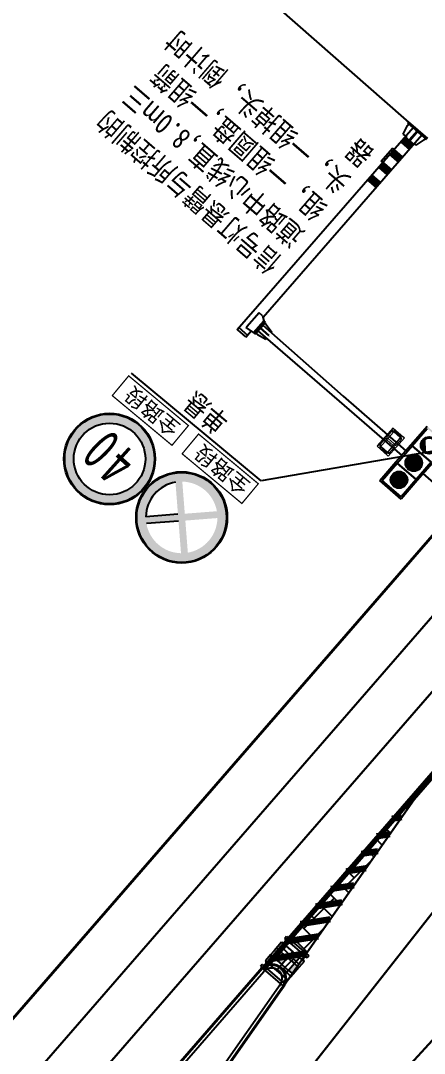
# Model space of a CAD drawing. Extents: x 529560 to 530007, y 3020699 to 3021211.
# Drawn here: x 529674.2 to 529702.9, y 3020847.3 to 3020920.5 of the extents above; entities that cross this region are included whole.
import ezdxf

# ---------------------------------------------------------------- set-up
doc = ezdxf.new("R2010")
doc.units = 0
doc.header["$LTSCALE"] = 0.5
doc.header["$PDMODE"] = 32
doc.linetypes.add('JTSS01', pattern=[6, 2, -4])
doc.layers.get('0').update_dxf_attribs({"linetype": 'CONTINUOUS'})
doc.layers.get('Defpoints').update_dxf_attribs({"linetype": 'CONTINUOUS'})
for name, color, linetype in [('@-交通信号', 7, 'CONTINUOUS'), ('@-交通标志', 7, 'CONTINUOUS'), ('@-监控设备', 7, 'CONTINUOUS'), ('@-设计标注', 7, 'CONTINUOUS'), ('@-道路隔离设施', 3, 'CONTINUOUS'), ('@-隔离栏', 7, 'CONTINUOUS'), ('交通标志', 7, 'CONTINUOUS')]:
    doc.layers.add(name, color=color, linetype=linetype)
doc.layers.add('@-道路标线', color=7, linetype='CONTINUOUS', lineweight=0)
doc.styles.add('--黑体', font='simhei.ttf')
doc.styles.add('ST', font='', dxfattribs={"width": 0.8})
doc.styles.add('标线文字样式', font='simhei.ttf')
doc.styles.add('黑体', font='simhei.ttf')
doc.styles.get('ST').set_extended_font_data('NSimSun')
doc.linetypes.add('FENCELINE1', pattern='A,6.35,-2.54,[133,ltypeshp.shx,S=2.54,R=0,X=-2.54,Y=0],-2.54,25.4', length=36.83)
doc.dimstyles.new('标志标注', dxfattribs={"dimtxt": 1, "dimasz": 0.5, "dimexe": 0, "dimexo": 0, "dimgap": 0.25, "dimtad": 1, "dimzin": 0, "dimdsep": 46, "dimtxsty": '--黑体', "dimblk": 'ARCHTICK', "dimcen": 0.09, "dimadec": 0, "dimazin": 0, "dimtfac": 1, "dimtix": 1, "dimtmove": 2, "dimatfit": 0, "dimfxl": 1, "dimtolj": 1, "dimtzin": 0, "dimarcsym": 0})

# ---------------------------------------------------------------- blocks, each defined once
blk = doc.blocks.new('_ArchTick')
at = {"color": 0, "linetype": 'ByBlock', "const_width": 0.4}
blk.add_lwpolyline([(-0.5, -0.5), (0.5, 0.5)], dxfattribs=at)
blk = doc.blocks.new('*D40')
at = {"layer": '@-设计标注', "color": 0, "linetype": 'Continuous', "lineweight": -2, "transparency": 16777216}
for p, q in [((529712.467, 3020856.311), (529716.469, 3020852.831)), ((529690.225, 3020822.645), (529716.469, 3020852.831)), ((529686.222, 3020826.125), (529690.225, 3020822.645))]:
    blk.add_line(p, q, dxfattribs=at)
at = {"layer": 'Defpoints', "color": 0, "linetype": 'Continuous', "transparency": 16777216}
for p in [(529712.467, 3020856.311), (529716.469, 3020852.831), (529686.222, 3020826.125)]:
    blk.add_point(p, dxfattribs=at)
at = {"layer": '@-设计标注', "color": 0, "linetype": 'Continuous', "lineweight": -2, "transparency": 16777216, "xscale": 0.5, "yscale": 0.5, "zscale": 0.5}
for p, rotation in [((529716.469, 3020852.831), 48.9957534060821), ((529690.225, 3020822.645), 228.9957534060821)]:
    blk.add_blockref('_ArchTick', p, dxfattribs=dict(at, rotation=rotation))
at = {"layer": '@-设计标注', "color": 0, "linetype": 'Continuous', "transparency": 16777216, "insert": (529702.586, 3020838.4), "char_height": 1.5, "attachment_point": 5, "rotation": 48.99575, "style": '--黑体'}
blk.add_mtext('\\A1;40.00', dxfattribs=at)
blk = doc.blocks.new('A$C348E0356')
at = {"layer": '交通标志', "lineweight": 15}
h = blk.add_hatch(color=1, dxfattribs=at)
h.paths.add_polyline_path([(3.003, 1.582), (2.699, 2.053), (2.346, 1.825), (2.65, 1.354)])
h.paths.add_polyline_path([(1.7, 2.828), (2.004, 2.356), (2.357, 2.584), (2.053, 3.056)])
h.paths.add_polyline_path([(2.004, 2.356), (1.473, 2.014), (1.815, 1.484), (2.346, 1.825), (2.213, 2.032)])
h.paths.add_polyline_path([(2.119, 1.012), (1.815, 1.484), (1.285, 1.142), (1.588, 0.67)])
h.paths.add_polyline_path([(1.169, 2.486), (0.639, 2.144), (0.943, 1.672), (1.473, 2.014)])
h.paths.add_polyline_path([(0.943, 1.672), (0.589, 1.444), (0.931, 0.914), (1.285, 1.142), (1.152, 1.348)])
at = {"layer": '交通标志', "lineweight": 25}
for p, q in [((1.769, 3.498), (0, 2.358)), ((1.864, 3.35), (0.095, 2.211)), ((2.053, 3.056), (1.7, 2.828)), ((1.864, 3.35), (1.769, 3.498)), ((2.357, 2.584), (2.053, 3.056)), ((0.095, 2.211), (0, 2.358)), ((1.169, 2.486), (0.639, 2.144)), ((1.7, 2.828), (1.169, 2.486)), ((1.473, 2.014), (1.169, 2.486)), ((2.004, 2.356), (1.473, 2.014)), ((2.004, 2.356), (1.7, 2.828)), ((2.357, 2.584), (2.004, 2.356)), ((2.346, 1.825), (2.004, 2.356)), ((2.699, 2.053), (2.357, 2.584)), ((3.003, 1.582), (2.566, 2.26)), ((0.639, 2.144), (0.285, 1.916)), ((0.589, 1.444), (0.285, 1.916)), ((0.943, 1.672), (0.589, 1.444)), ((0.943, 1.672), (0.639, 2.144)), ((1.473, 2.014), (0.943, 1.672)), ((1.285, 1.142), (0.943, 1.672)), ((1.815, 1.484), (1.285, 1.142)), ((1.815, 1.484), (1.473, 2.014)), ((2.119, 1.012), (1.682, 1.69)), ((2.346, 1.825), (1.815, 1.484)), ((2.65, 1.354), (2.213, 2.032)), ((2.699, 2.053), (2.346, 1.825)), ((3.003, 1.582), (2.65, 1.354)), ((0.931, 0.914), (0.589, 1.444)), ((1.235, 0.442), (0.798, 1.12)), ((1.285, 1.142), (0.931, 0.914)), ((1.588, 0.67), (1.152, 1.348)), ((3.193, 1.287), (1.425, 0.147)), ((3.288, 1.14), (1.52, 0)), ((2.119, 1.012), (1.588, 0.67)), ((2.65, 1.354), (2.119, 1.012)), ((3.288, 1.14), (3.193, 1.287)), ((1.588, 0.67), (1.235, 0.442)), ((1.52, 0), (1.425, 0.147))]:
    blk.add_line(p, q, dxfattribs=at)
for centre, major_axis, start_param, end_param in [((1.959, 3.203), (0.013, 0.175), 0.648166, 3.789759), ((0.19, 2.063), (-0.175, 0.013), 2.218962, 5.360555), ((3.098, 1.434), (-0.175, 0.013), -0.92263, 2.218962), ((1.33, 0.295), (0.013, 0.175), 3.789759, 6.931351)]:
    blk.add_ellipse(centre, major_axis=major_axis, ratio=1, start_param=start_param, end_param=end_param, dxfattribs=at)
blk = doc.blocks.new('A$C440D491C')
at = {"layer": '@-交通标志'}
h = blk.add_hatch(color=1, dxfattribs=at)
h.paths.add_polyline_path([(8.684, 12.046, 1), (10.415, 5.909, 1)])
h.paths.add_polyline_path([(8.86, 11.422, 1), (10.239, 6.532, 1)], flags=16)
h = blk.add_hatch(color=1, dxfattribs=at)
h.paths.add_polyline_path([(6.317, 7.922, 1), (0.163, 6.251, 1)])
h.paths.add_polyline_path([(0.925, 8.133), (2.908, 6.997), (1.772, 5.014, -0.35914)], flags=16)
h.paths.add_polyline_path([(2.194, 4.772), (3.33, 6.755), (5.313, 5.619, -0.35914)], flags=16)
h.paths.add_polyline_path([(1.167, 8.555, -0.35914), (4.286, 9.401), (3.15, 7.418)], flags=16)
h.paths.add_polyline_path([(3.572, 7.177), (4.708, 9.16, -0.35914), (5.555, 6.04)], flags=16)
at = {"layer": '@-交通标志', "color": 1}
for p, q in [((3.15, 7.418, -622.824), (4.286, 9.401, -622.824)), ((3.572, 7.177, -622.824), (4.708, 9.16, -622.824))]:
    blk.add_line(p, q, dxfattribs=at)
at = {"layer": '@-交通标志'}
blk.add_line((2.203, 0.954, -1269.364), (13.691, 4.262, -1269.364), dxfattribs=at)
at = {"layer": '@-交通标志', "const_width": 0.09, "elevation": -622.824}
for points in [[(7.852, 4.77), (13.154, 6.286), (13.655, 4.533), (8.353, 3.018)], [(1.647, 2.998), (6.95, 4.513), (7.451, 2.76), (2.148, 1.245)]]:
    blk.add_lwpolyline(points, close=True, dxfattribs=at)
at = {"layer": '@-交通标志', "color": 1}
for centre, radius in [((9.549, 8.977, -622.824), 3.24), ((9.549, 8.977, -622.824), 3.188), ((9.549, 8.977, -622.824), 2.54), ((3.24, 7.087, -622.824), 3.24), ((3.24, 7.087, -622.824), 3.188)]:
    blk.add_circle(centre, radius, dxfattribs=at)
blk.add_arc((3.24, 7.087, -622.824), 2.54, 335.67659, 54.6976, dxfattribs=at)
at = {"layer": '@-交通标志', "style": '黑体'}
for p in [(8.606, 3.445, -622.824), (2.402, 1.672, -622.824)]:
    blk.add_text('全路段', height=1.1029, rotation=15.94753, dxfattribs=at).set_placement(p)
at = {"layer": '@-交通标志', "style": '黑体', "width": 0.8}
blk.add_text('单悬', height=1.5, rotation=15.71916, dxfattribs=at).set_placement((7.029, 0.322, -1269.364))
at = {"layer": '@-交通标志', "color": 7, "char_height": 3, "attachment_point": 8, "style": '标线文字样式'}
for s, insert, rotation in [('{\\W0.666667;0}', (10.743, 7.595, -1269.364), 10.92673), ('\\W0.6667;4', (9.145, 7.314, -622.824), 13.84068)]:
    blk.add_mtext(s, dxfattribs=dict(at, insert=insert, rotation=rotation))
blk = doc.blocks.new('A$C6DDB773E')
at = {"layer": '@-交通信号'}
h = blk.add_hatch(color=256, dxfattribs=at)
h.paths.add_polyline_path([(5707, 6842), (5707, 6261), (5707, 5719), (5707, 5138), (5036, 5138), (5036, 5719), (5036, 6261), (5036, 6842)])
h.paths.add_polyline_path([(5667, 6803), (5667, 6261), (5667, 5719), (5667, 5177), (5075, 5177), (5075, 5719), (5075, 6261), (5075, 6803)], flags=16)
for p, q in [((5036, 6842), (5707, 6842)), ((5036, 6261), (5036, 6842)), ((5707, 6842), (5707, 6261)), ((5075, 6803), (5667, 6803)), ((5075, 6261), (5075, 6803)), ((5269, 6532), (5207, 6595)), ((5274, 6532), (5208, 6598)), ((5278, 6532), (5209, 6601)), ((5283, 6532), (5210, 6604)), ((5287, 6532), (5212, 6607)), ((5292, 6532), (5213, 6610)), ((5296, 6532), (5215, 6613)), ((5300, 6532), (5216, 6616)), ((5305, 6532), (5218, 6619)), ((5309, 6532), (5220, 6622)), ((5314, 6532), (5221, 6624)), ((5318, 6532), (5223, 6627)), ((5323, 6532), (5225, 6630)), ((5327, 6532), (5226, 6633)), ((5332, 6532), (5228, 6635)), ((5336, 6532), (5230, 6638)), ((5341, 6532), (5232, 6640)), ((5345, 6532), (5234, 6643)), ((5349, 6532), (5236, 6645)), ((5354, 6532), (5238, 6648)), ((5358, 6532), (5240, 6650)), ((5363, 6532), (5242, 6652)), ((5367, 6532), (5244, 6655)), ((5372, 6532), (5247, 6657)), ((5374, 6534), (5249, 6659)), ((5374, 6539), (5251, 6661)), ((5374, 6543), (5253, 6664)), ((5374, 6548), (5256, 6666)), ((5374, 6552), (5258, 6668)), ((5374, 6557), (5260, 6670)), ((5374, 6561), (5263, 6672)), ((5374, 6565), (5265, 6674)), ((5374, 6570), (5268, 6676)), ((5374, 6574), (5271, 6677)), ((5374, 6579), (5273, 6679)), ((5374, 6583), (5276, 6681)), ((5374, 6588), (5279, 6683)), ((5374, 6592), (5281, 6684)), ((5374, 6597), (5284, 6686)), ((5374, 6601), (5287, 6688)), ((5374, 6606), (5290, 6689)), ((5374, 6610), (5293, 6691)), ((5374, 6614), (5296, 6692)), ((5374, 6619), (5299, 6694)), ((5374, 6623), (5302, 6695)), ((5374, 6628), (5305, 6696)), ((5374, 6632), (5308, 6698)), ((5374, 6637), (5311, 6699)), ((5374, 6641), (5315, 6700)), ((5374, 6646), (5318, 6701)), ((5374, 6650), (5321, 6702)), ((5374, 6654), (5325, 6703)), ((5374, 6659), (5328, 6704)), ((5374, 6663), (5332, 6705)), ((5374, 6668), (5335, 6706)), ((5374, 6672), (5339, 6707)), ((5374, 6677), (5343, 6708)), ((5374, 6681), (5347, 6708)), ((5374, 6686), (5351, 6709)), ((5374, 6690), (5355, 6709)), ((5374, 6695), (5359, 6710)), ((5374, 6699), (5363, 6710)), ((5374, 6703), (5367, 6710)), ((5374, 6708), (5371, 6710)), ((5550, 6532), (5374, 6708)), ((5545, 6532), (5374, 6703)), ((5541, 6532), (5374, 6699)), ((5536, 6532), (5374, 6695)), ((5532, 6532), (5374, 6690)), ((5527, 6532), (5374, 6686)), ((5523, 6532), (5374, 6681)), ((5519, 6532), (5374, 6677)), ((5514, 6532), (5374, 6672)), ((5510, 6532), (5374, 6668)), ((5505, 6532), (5374, 6663)), ((5501, 6532), (5374, 6659)), ((5496, 6532), (5374, 6654)), ((5492, 6532), (5374, 6650)), ((5487, 6532), (5374, 6646)), ((5483, 6532), (5374, 6641)), ((5478, 6532), (5374, 6637)), ((5474, 6532), (5374, 6632)), ((5470, 6532), (5374, 6628)), ((5465, 6532), (5374, 6623)), ((5461, 6532), (5374, 6619)), ((5456, 6532), (5374, 6614)), ((5452, 6532), (5374, 6610)), ((5447, 6532), (5374, 6606)), ((5443, 6532), (5374, 6601)), ((5438, 6532), (5374, 6597)), ((5552, 6534), (5376, 6710)), ((5552, 6539), (5380, 6710)), ((5552, 6543), (5385, 6710)), ((5551, 6548), (5390, 6709)), ((5551, 6553), (5395, 6709)), ((5550, 6558), (5400, 6708)), ((5549, 6563), (5405, 6707)), ((5548, 6569), (5411, 6706)), ((5547, 6575), (5417, 6705)), ((5545, 6581), (5423, 6703)), ((5543, 6587), (5429, 6701)), ((5541, 6594), (5436, 6699)), ((5538, 6602), (5443, 6696)), ((5534, 6610), (5451, 6692)), ((5529, 6619), (5461, 6687)), ((5522, 6630), (5472, 6680)), ((5508, 6649), (5491, 6666)), ((5667, 6803), (5667, 6261)), ((5372, 6353), (5195, 6530)), ((5368, 6354), (5195, 6526)), ((5363, 6354), (5196, 6521)), ((5358, 6354), (5196, 6516)), ((5353, 6355), (5196, 6511)), ((5348, 6355), (5197, 6506)), ((5229, 6532), (5198, 6563)), ((5374, 6356), (5198, 6532)), ((5343, 6356), (5198, 6501)), ((5238, 6532), (5199, 6571)), ((5234, 6532), (5199, 6567)), ((5337, 6357), (5199, 6495)), ((5243, 6532), (5200, 6574)), ((5331, 6358), (5200, 6490)), ((5247, 6532), (5201, 6578)), ((5252, 6532), (5202, 6581)), ((5325, 6360), (5202, 6484)), ((5256, 6532), (5203, 6585)), ((5374, 6361), (5203, 6532)), ((5260, 6532), (5204, 6588)), ((5319, 6362), (5204, 6477)), ((5265, 6532), (5205, 6591)), ((5312, 6364), (5206, 6470)), ((5374, 6365), (5207, 6532)), ((5305, 6367), (5209, 6463)), ((5374, 6370), (5211, 6532)), ((5297, 6371), (5213, 6455)), ((5374, 6374), (5216, 6532)), ((5288, 6375), (5217, 6446)), ((5374, 6379), (5220, 6532)), ((5277, 6382), (5224, 6435)), ((5374, 6383), (5225, 6532)), ((5374, 6387), (5229, 6532)), ((5374, 6392), (5234, 6532)), ((5260, 6394), (5236, 6418)), ((5374, 6396), (5238, 6532)), ((5374, 6401), (5243, 6532)), ((5374, 6405), (5247, 6532)), ((5374, 6410), (5252, 6532)), ((5374, 6414), (5256, 6532)), ((5374, 6419), (5260, 6532)), ((5374, 6423), (5265, 6532)), ((5374, 6428), (5269, 6532)), ((5374, 6432), (5274, 6532)), ((5374, 6436), (5278, 6532)), ((5374, 6441), (5283, 6532)), ((5374, 6445), (5287, 6532)), ((5374, 6450), (5292, 6532)), ((5374, 6454), (5296, 6532)), ((5374, 6459), (5300, 6532)), ((5374, 6463), (5305, 6532)), ((5374, 6468), (5309, 6532)), ((5374, 6472), (5314, 6532)), ((5374, 6476), (5318, 6532)), ((5374, 6481), (5323, 6532)), ((5374, 6485), (5327, 6532)), ((5374, 6490), (5332, 6532)), ((5374, 6494), (5336, 6532)), ((5374, 6499), (5341, 6532)), ((5374, 6503), (5345, 6532)), ((5374, 6508), (5349, 6532)), ((5374, 6512), (5354, 6532)), ((5374, 6517), (5358, 6532)), ((5374, 6521), (5363, 6532)), ((5374, 6525), (5367, 6532)), ((5374, 6530), (5372, 6532)), ((5434, 6532), (5374, 6592)), ((5430, 6532), (5374, 6588)), ((5425, 6532), (5374, 6583)), ((5421, 6532), (5374, 6579)), ((5416, 6532), (5374, 6574)), ((5412, 6532), (5374, 6570)), ((5407, 6532), (5374, 6565)), ((5403, 6532), (5374, 6561)), ((5398, 6532), (5374, 6557)), ((5394, 6532), (5374, 6552)), ((5389, 6532), (5374, 6548)), ((5385, 6532), (5374, 6543)), ((5381, 6532), (5374, 6539)), ((5376, 6532), (5374, 6534)), ((5499, 6405), (5374, 6530)), ((5497, 6403), (5374, 6525)), ((5494, 6400), (5374, 6521)), ((5492, 6398), (5374, 6517)), ((5490, 6396), (5374, 6512)), ((5487, 6394), (5374, 6508)), ((5485, 6392), (5374, 6503)), ((5482, 6390), (5374, 6499)), ((5480, 6388), (5374, 6494)), ((5477, 6386), (5374, 6490)), ((5474, 6385), (5374, 6485)), ((5472, 6383), (5374, 6481)), ((5469, 6381), (5374, 6476)), ((5466, 6379), (5374, 6472)), ((5463, 6378), (5374, 6468)), ((5461, 6376), (5374, 6463)), ((5458, 6375), (5374, 6459)), ((5455, 6373), (5374, 6454)), ((5452, 6372), (5374, 6450)), ((5449, 6370), (5374, 6445)), ((5446, 6369), (5374, 6441)), ((5443, 6367), (5374, 6436)), ((5440, 6366), (5374, 6432)), ((5436, 6365), (5374, 6428)), ((5433, 6364), (5374, 6423)), ((5430, 6362), (5374, 6419)), ((5426, 6361), (5374, 6414)), ((5423, 6360), (5374, 6410)), ((5419, 6359), (5374, 6405)), ((5416, 6359), (5374, 6401)), ((5412, 6358), (5374, 6396)), ((5409, 6357), (5374, 6392)), ((5405, 6356), (5374, 6387)), ((5401, 6356), (5374, 6383)), ((5397, 6355), (5374, 6379)), ((5393, 6354), (5374, 6374)), ((5389, 6354), (5374, 6370)), ((5385, 6354), (5374, 6365)), ((5381, 6354), (5374, 6361)), ((5501, 6407), (5376, 6532)), ((5503, 6409), (5381, 6532)), ((5505, 6412), (5385, 6532)), ((5507, 6414), (5389, 6532)), ((5510, 6416), (5394, 6532)), ((5512, 6419), (5398, 6532)), ((5514, 6421), (5403, 6532)), ((5515, 6424), (5407, 6532)), ((5517, 6426), (5412, 6532)), ((5519, 6429), (5416, 6532)), ((5521, 6431), (5421, 6532)), ((5523, 6434), (5425, 6532)), ((5525, 6437), (5430, 6532)), ((5526, 6440), (5434, 6532)), ((5528, 6442), (5438, 6532)), ((5530, 6445), (5443, 6532)), ((5531, 6448), (5447, 6532)), ((5533, 6451), (5452, 6532)), ((5534, 6454), (5456, 6532)), ((5536, 6457), (5461, 6532)), ((5537, 6460), (5465, 6532)), ((5538, 6463), (5470, 6532)), ((5540, 6466), (5474, 6532)), ((5541, 6470), (5478, 6532)), ((5542, 6473), (5483, 6532)), ((5543, 6476), (5487, 6532)), ((5544, 6479), (5492, 6532)), ((5545, 6483), (5496, 6532)), ((5546, 6486), (5501, 6532)), ((5547, 6490), (5505, 6532)), ((5548, 6494), (5510, 6532)), ((5549, 6497), (5514, 6532)), ((5549, 6501), (5519, 6532)), ((5550, 6505), (5523, 6532)), ((5551, 6509), (5527, 6532)), ((5551, 6513), (5532, 6532)), ((10328, 6369), (10328, 6177)), ((10328, 6369), (10601, 6369)), ((10356, 6369), (10356, 6369)), ((10356, 6369), (10356, 6369)), ((10356, 6369), (10356, 6369)), ((10574, 6369), (10356, 6369)), ((10574, 6369), (10356, 6369)), ((10601, 6369), (10601, 30)), ((5036, 5719), (5036, 6261)), ((5075, 5719), (5075, 6261)), ((5667, 6261), (5075, 6261)), ((5075, 6261), (5667, 6261)), ((5341, 5999), (5232, 6108)), ((5345, 5999), (5234, 6110)), ((5349, 5999), (5236, 6113)), ((5354, 5999), (5238, 6115)), ((5358, 5999), (5240, 6118)), ((5363, 5999), (5242, 6120)), ((5367, 5999), (5244, 6122)), ((5372, 5999), (5247, 6125)), ((5374, 6002), (5249, 6127)), ((5374, 6006), (5251, 6129)), ((5374, 6011), (5253, 6131)), ((5374, 6015), (5256, 6133)), ((5374, 6020), (5258, 6135)), ((5374, 6024), (5260, 6137)), ((5374, 6029), (5263, 6139)), ((5374, 6033), (5265, 6141)), ((5374, 6037), (5268, 6143)), ((5374, 6042), (5271, 6145)), ((5374, 6046), (5273, 6147)), ((5374, 6051), (5276, 6149)), ((5374, 6055), (5279, 6150)), ((5374, 6060), (5281, 6152)), ((5374, 6064), (5284, 6154)), ((5374, 6069), (5287, 6155)), ((5374, 6073), (5290, 6157)), ((5374, 6077), (5293, 6158)), ((5374, 6082), (5296, 6160)), ((5374, 6086), (5299, 6161)), ((5374, 6091), (5302, 6163)), ((5374, 6095), (5305, 6164)), ((5374, 6100), (5308, 6165)), ((5374, 6104), (5311, 6166)), ((5374, 6109), (5315, 6168)), ((5374, 6113), (5318, 6169)), ((5374, 6118), (5321, 6170)), ((5374, 6122), (5325, 6171)), ((5374, 6126), (5328, 6172)), ((5374, 6131), (5332, 6173)), ((5374, 6135), (5335, 6174)), ((5374, 6140), (5339, 6174)), ((5374, 6144), (5343, 6175)), ((5374, 6149), (5347, 6176)), ((5374, 6153), (5351, 6176)), ((5374, 6158), (5355, 6177)), ((5374, 6162), (5359, 6177)), ((5374, 6166), (5363, 6177)), ((5374, 6171), (5367, 6178)), ((5374, 6175), (5371, 6178)), ((5550, 5999), (5374, 6175)), ((5545, 5999), (5374, 6171)), ((5541, 5999), (5374, 6166)), ((5536, 5999), (5374, 6162)), ((5532, 5999), (5374, 6158)), ((5527, 5999), (5374, 6153)), ((5523, 5999), (5374, 6149)), ((5519, 5999), (5374, 6144)), ((5514, 5999), (5374, 6140)), ((5510, 5999), (5374, 6135)), ((5505, 5999), (5374, 6131)), ((5501, 5999), (5374, 6126)), ((5496, 5999), (5374, 6122)), ((5492, 5999), (5374, 6118)), ((5487, 5999), (5374, 6113)), ((5483, 5999), (5374, 6109)), ((5552, 6001), (5376, 6178)), ((5552, 6006), (5380, 6178)), ((5552, 6011), (5385, 6177)), ((5551, 6016), (5390, 6177)), ((5551, 6021), (5395, 6176)), ((5550, 6026), (5400, 6176)), ((5549, 6031), (5405, 6175)), ((5548, 6037), (5411, 6174)), ((5547, 6042), (5417, 6172)), ((5545, 6048), (5423, 6171)), ((5543, 6055), (5429, 6169)), ((5541, 6062), (5436, 6166)), ((5538, 6069), (5443, 6164)), ((5534, 6077), (5451, 6160)), ((5529, 6087), (5461, 6155)), ((5522, 6098), (5472, 6148)), ((5508, 6117), (5491, 6134)), ((5667, 6261), (5667, 5719)), ((5707, 6261), (5707, 5719)), ((10157, 6144), (9934, 6094)), ((10208, 6144), (10157, 6144)), ((10208, 6170), (10258, 6170)), ((10208, 6170), (10208, 5797)), ((10233, 6170), (10233, 5797)), ((10258, 6170), (10465, 6192)), ((10258, 6170), (10258, 5797)), ((10601, 6307), (10328, 6307)), ((10465, 6192), (10465, 5730)), ((10465, 5729), (10465, 6166)), ((5047, 6052), (3140, 6046)), ((5203, 5999), (5195, 6007)), ((5198, 5999), (5195, 6002)), ((5372, 5821), (5195, 5998)), ((5368, 5821), (5195, 5993)), ((5216, 5999), (5196, 6019)), ((5211, 5999), (5196, 6015)), ((5207, 5999), (5196, 6011)), ((5363, 5821), (5196, 5989)), ((5358, 5822), (5196, 5984)), ((5353, 5822), (5196, 5979)), ((5225, 5999), (5197, 6027)), ((5220, 5999), (5197, 6023)), ((5348, 5823), (5197, 5974)), ((5229, 5999), (5198, 6031)), ((5374, 5824), (5198, 5999)), ((5343, 5824), (5198, 5968)), ((5238, 5999), (5199, 6038)), ((5234, 5999), (5199, 6034)), ((5337, 5825), (5199, 5963)), ((5243, 5999), (5200, 6042)), ((5331, 5826), (5200, 5957)), ((5247, 5999), (5201, 6045)), ((5252, 5999), (5202, 6049)), ((5325, 5828), (5202, 5951)), ((5256, 5999), (5203, 6052)), ((5374, 5828), (5203, 5999)), ((5260, 5999), (5204, 6055)), ((5319, 5829), (5204, 5945)), ((5265, 5999), (5205, 6059)), ((5312, 5832), (5206, 5938)), ((5269, 5999), (5207, 6062)), ((5374, 5833), (5207, 5999)), ((5274, 5999), (5208, 6065)), ((5278, 5999), (5209, 6068)), ((5305, 5835), (5209, 5931)), ((5283, 5999), (5210, 6072)), ((5374, 5837), (5211, 5999)), ((5287, 5999), (5212, 6075)), ((5292, 5999), (5213, 6078)), ((5297, 5838), (5213, 5923)), ((5296, 5999), (5215, 6081)), ((5300, 5999), (5216, 6083)), ((5374, 5842), (5216, 5999)), ((5288, 5843), (5217, 5913)), ((5305, 5999), (5218, 6086)), ((5309, 5999), (5220, 6089)), ((5374, 5846), (5220, 5999)), ((5314, 5999), (5221, 6092)), ((5318, 5999), (5223, 6095)), ((5277, 5850), (5224, 5902)), ((5323, 5999), (5225, 6097)), ((5374, 5851), (5225, 5999)), ((5327, 5999), (5226, 6100)), ((5332, 5999), (5228, 6103)), ((5374, 5855), (5229, 5999)), ((5336, 5999), (5230, 6105)), ((5374, 5859), (5234, 5999)), ((5260, 5862), (5236, 5886)), ((5374, 5864), (5238, 5999)), ((5374, 5868), (5243, 5999)), ((5374, 5873), (5247, 5999)), ((5374, 5877), (5252, 5999)), ((5374, 5882), (5256, 5999)), ((5374, 5886), (5260, 5999)), ((5374, 5891), (5265, 5999)), ((5374, 5895), (5269, 5999)), ((5374, 5899), (5274, 5999)), ((5374, 5904), (5278, 5999)), ((5374, 5908), (5283, 5999)), ((5374, 5913), (5287, 5999)), ((5374, 5917), (5292, 5999)), ((5374, 5922), (5296, 5999)), ((5374, 5926), (5300, 5999)), ((5374, 5931), (5305, 5999)), ((5374, 5935), (5309, 5999)), ((5374, 5940), (5314, 5999)), ((5374, 5944), (5318, 5999)), ((5374, 5948), (5323, 5999)), ((5374, 5953), (5327, 5999)), ((5374, 5957), (5332, 5999)), ((5374, 5962), (5336, 5999)), ((5374, 5966), (5341, 5999)), ((5374, 5971), (5345, 5999)), ((5374, 5975), (5349, 5999)), ((5374, 5980), (5354, 5999)), ((5374, 5984), (5358, 5999)), ((5374, 5988), (5363, 5999)), ((5374, 5993), (5367, 5999)), ((5374, 5997), (5372, 5999)), ((5478, 5999), (5374, 6104)), ((5474, 5999), (5374, 6100)), ((5470, 5999), (5374, 6095)), ((5465, 5999), (5374, 6091)), ((5461, 5999), (5374, 6086)), ((5456, 5999), (5374, 6082)), ((5452, 5999), (5374, 6077)), ((5447, 5999), (5374, 6073)), ((5443, 5999), (5374, 6069)), ((5438, 5999), (5374, 6064)), ((5434, 5999), (5374, 6060)), ((5430, 5999), (5374, 6055)), ((5425, 5999), (5374, 6051)), ((5421, 5999), (5374, 6046)), ((5416, 5999), (5374, 6042)), ((5412, 5999), (5374, 6037)), ((5407, 5999), (5374, 6033)), ((5403, 5999), (5374, 6029)), ((5398, 5999), (5374, 6024)), ((5394, 5999), (5374, 6020)), ((5389, 5999), (5374, 6015)), ((5385, 5999), (5374, 6011)), ((5381, 5999), (5374, 6006)), ((5376, 5999), (5374, 6002)), ((5499, 5872), (5374, 5997)), ((5497, 5870), (5374, 5993)), ((5494, 5868), (5374, 5988)), ((5492, 5866), (5374, 5984)), ((5490, 5864), (5374, 5980)), ((5487, 5862), (5374, 5975)), ((5485, 5860), (5374, 5971)), ((5482, 5858), (5374, 5966)), ((5480, 5856), (5374, 5962)), ((5477, 5854), (5374, 5957)), ((5474, 5852), (5374, 5953)), ((5472, 5850), (5374, 5948)), ((5469, 5849), (5374, 5944)), ((5466, 5847), (5374, 5940)), ((5463, 5845), (5374, 5935)), ((5461, 5844), (5374, 5931)), ((5458, 5842), (5374, 5926)), ((5455, 5840), (5374, 5922)), ((5452, 5839), (5374, 5917)), ((5449, 5838), (5374, 5913)), ((5446, 5836), (5374, 5908)), ((5443, 5835), (5374, 5904)), ((5440, 5834), (5374, 5899)), ((5436, 5832), (5374, 5895)), ((5433, 5831), (5374, 5891)), ((5430, 5830), (5374, 5886)), ((5426, 5829), (5374, 5882)), ((5423, 5828), (5374, 5877)), ((5419, 5827), (5374, 5873)), ((5416, 5826), (5374, 5868)), ((5412, 5825), (5374, 5864)), ((5501, 5874), (5376, 5999)), ((5503, 5877), (5381, 5999)), ((5505, 5879), (5385, 5999)), ((5507, 5881), (5389, 5999)), ((5510, 5884), (5394, 5999)), ((5512, 5886), (5398, 5999)), ((5514, 5889), (5403, 5999)), ((5515, 5891), (5407, 5999)), ((5517, 5894), (5412, 5999)), ((5519, 5896), (5416, 5999)), ((5521, 5899), (5421, 5999)), ((5523, 5902), (5425, 5999)), ((5525, 5904), (5430, 5999)), ((5526, 5907), (5434, 5999)), ((5528, 5910), (5438, 5999)), ((5530, 5913), (5443, 5999)), ((5531, 5916), (5447, 5999)), ((5533, 5918), (5452, 5999)), ((5534, 5921), (5456, 5999)), ((5536, 5924), (5461, 5999)), ((5537, 5928), (5465, 5999)), ((5538, 5931), (5470, 5999)), ((5540, 5934), (5474, 5999)), ((5541, 5937), (5478, 5999)), ((5542, 5940), (5483, 5999)), ((5543, 5944), (5487, 5999)), ((5544, 5947), (5492, 5999)), ((5545, 5950), (5496, 5999)), ((5546, 5954), (5501, 5999)), ((5547, 5957), (5505, 5999)), ((5548, 5961), (5510, 5999)), ((5549, 5965), (5514, 5999)), ((5549, 5969), (5519, 5999)), ((5550, 5972), (5523, 5999)), ((5551, 5976), (5527, 5999)), ((5551, 5980), (5532, 5999)), ((5551, 5984), (5536, 5999)), ((5552, 5988), (5541, 5999)), ((5552, 5993), (5545, 5999)), ((5552, 5997), (5550, 5999)), ((7669, 6059), (5702, 6054)), ((7669, 5906), (5702, 5910)), ((10208, 6073), (7669, 6059)), ((10208, 5893), (7669, 5906)), ((9934, 6094), (9934, 6072)), ((9934, 5991), (10208, 5991)), ((9934, 5991), (9934, 5975)), ((9934, 5975), (10208, 5975)), ((9934, 5894), (9934, 5877)), ((10157, 5826), (9934, 5877)), ((5075, 5719), (5667, 5719)), ((5667, 5719), (5075, 5719)), ((5374, 5620), (5367, 5627)), ((5374, 5624), (5371, 5627)), ((5409, 5824), (5374, 5859)), ((5405, 5824), (5374, 5855)), ((5401, 5823), (5374, 5851)), ((5397, 5822), (5374, 5846)), ((5393, 5822), (5374, 5842)), ((5389, 5822), (5374, 5837)), ((5385, 5821), (5374, 5833)), ((5381, 5821), (5374, 5828)), ((5377, 5821), (5374, 5824)), ((5550, 5448), (5374, 5624)), ((5545, 5448), (5374, 5620)), ((5552, 5450), (5376, 5627)), ((5552, 5455), (5380, 5627)), ((5552, 5460), (5385, 5626)), ((5551, 5464), (5390, 5626)), ((5551, 5469), (5395, 5625)), ((5550, 5475), (5400, 5625)), ((5549, 5480), (5405, 5624)), ((5548, 5485), (5411, 5623)), ((5547, 5491), (5417, 5621)), ((5545, 5497), (5423, 5620)), ((5543, 5504), (5429, 5618)), ((5667, 5719), (5667, 5177)), ((5707, 5719), (5707, 5138)), ((10208, 5826), (10157, 5826)), ((10208, 5797), (10258, 5797)), ((10356, 5727), (10258, 5797)), ((10328, 5746), (10328, 30)), ((10356, 5727), (10465, 5727)), ((5541, 5448), (5374, 5615)), ((5536, 5448), (5374, 5611)), ((5532, 5448), (5374, 5607)), ((5527, 5448), (5374, 5602)), ((5523, 5448), (5374, 5598)), ((5541, 5511), (5436, 5615)), ((5538, 5518), (5443, 5612)), ((5534, 5526), (5451, 5609)), ((5529, 5535), (5461, 5604)), ((5522, 5547), (5472, 5597)), ((5508, 5566), (5491, 5583)), ((5549, 5417), (5519, 5448)), ((5550, 5421), (5523, 5448)), ((5551, 5425), (5527, 5448)), ((5551, 5429), (5532, 5448)), ((10600, 1132), (10645, 1132)), ((10645, 1132), (10645, 717)), ((10546, 798), (10328, 798)), ((10545, 798), (10329, 798)), ((10600, 798), (10329, 798)), ((10600, 717), (10645, 717)), ((10269, 302), (10210, 79)), ((10301, 302), (10269, 302)), ((10328, 299), (10296, 299)), ((10329, 302), (10298, 302)), ((10307, 299), (10326, 299)), ((10428, 302), (10444, 302)), ((10428, 299), (10444, 299)), ((10457, 302), (10473, 302)), ((10457, 302), (10457, 30)), ((10473, 302), (10473, 30)), ((10546, 299), (10566, 299)), ((10600, 302), (10640, 302)), ((10601, 299), (10641, 299)), ((10628, 302), (10668, 302)), ((10668, 302), (10728, 79)), ((10165, 30), (10764, 30)), ((10210, 79), (10210, 30)), ((10728, 79), (10728, 30)), ((10764, 30), (10764, 0)), ((10165, 0), (10764, 0))]:
    blk.add_line(p, q, dxfattribs=at)
at = {"layer": '@-交通信号', "const_width": 199}
for points in [[(10601, 1596), (10328, 1596)], [(10601, 1197), (10328, 1197)], [(10601, 798), (10328, 798)], [(10601, 399), (10328, 399)]]:
    blk.add_lwpolyline(points, dxfattribs=at)
at = {"layer": '@-交通信号'}
for centre, radius in [((5374, 6532), 198), ((5374, 6532), 178), ((5374, 5999), 198), ((5374, 5999), 178), ((5374, 5448), 198), ((5374, 5448), 178)]:
    blk.add_circle(centre, radius, dxfattribs=at)
blk = doc.blocks.new('A$C17E36E55')
at = {"layer": '@-交通信号', "linetype": 'Continuous', "lineweight": 0}
for p, q in [((-1.06, 0.864), (-0.098, 0.864)), ((-0.82, 0.819), (-0.885, 0.753)), ((-0.885, 0.753), (-0.82, 0.688)), ((-0.87, 0.738), (-0.206, 0.738)), ((-0.256, 0.819), (-0.82, 0.819)), ((-0.191, 0.753), (-0.256, 0.819)), ((-0.256, 0.688), (-0.191, 0.753)), ((0, 0.864), (-0.098, 0.864)), ((0, -0.864), (0, 0.864)), ((-0.915, 0.724), (-0.98, 0.659)), ((-0.98, 0.659), (-0.98, 0.094)), ((-0.85, 0.633), (-0.98, 0.633)), ((-0.98, 0.094), (-0.915, 0.029)), ((-0.85, 0.659), (-0.915, 0.724)), ((-0.915, 0.029), (-0.85, 0.094)), ((-0.82, 0.065), (-0.885, 0)), ((-0.85, 0.094), (-0.85, 0.659)), ((-0.82, 0.688), (-0.256, 0.688)), ((-0.256, 0.065), (-0.82, 0.065)), ((-0.191, 0), (-0.256, 0.065)), ((-0.161, 0.724), (-0.227, 0.659)), ((-0.227, 0.659), (-0.227, 0.094)), ((-0.194, 0.633), (-0.227, 0.633)), ((-0.227, 0.094), (-0.161, 0.029)), ((-0.198, 0.066), (-0.198, 0.633)), ((-0.198, 0.633), (-0.194, 0.633)), ((-0.198, -0.008), (-0.198, 0.008)), ((-0.194, 0.638), (-0.194, 0.633)), ((-0.194, 0.633), (-0.098, 0.633)), ((-0.194, 0.633), (-0.194, 0.633)), ((-0.099, 0.633), (-0.194, 0.633)), ((-0.172, 0.633), (-0.172, 0.633)), ((-0.096, 0.659), (-0.161, 0.724)), ((-0.161, 0.029), (-0.096, 0.094)), ((-0.129, 0.633), (-0.129, 0.633)), ((-0.103, 0.633), (-0.103, 0.633)), ((-0.099, 0.661), (-0.099, 0.633)), ((-0.098, 0.66), (-0.098, 0.633)), ((-0.098, 0.633), (-0.098, 0.633)), ((-0.098, 0.633), (-0.096, 0.633)), ((-0.096, 0.094), (-0.096, 0.659)), ((-0.915, -0.029), (-0.98, -0.095)), ((-0.98, -0.095), (-0.98, -0.659)), ((-0.85, -0.633), (-0.98, -0.633)), ((-0.98, -0.659), (-0.915, -0.724)), ((-0.85, -0.095), (-0.915, -0.029)), ((-0.915, -0.724), (-0.85, -0.659)), ((-0.885, 0), (-0.82, -0.065)), ((-0.82, -0.688), (-0.885, -0.753)), ((-0.85, -0.659), (-0.85, -0.095)), ((-0.82, -0.065), (-0.256, -0.065)), ((-0.256, -0.688), (-0.82, -0.688)), ((-0.256, -0.065), (-0.191, 0)), ((-0.191, -0.753), (-0.256, -0.688)), ((-0.161, -0.029), (-0.227, -0.095)), ((-0.227, -0.095), (-0.227, -0.659)), ((-0.194, -0.633), (-0.227, -0.633)), ((-0.227, -0.659), (-0.161, -0.724)), ((-0.198, -0.633), (-0.198, -0.066)), ((-0.194, -0.633), (-0.198, -0.633)), ((-0.098, -0.633), (-0.194, -0.633)), ((-0.194, -0.633), (-0.194, -0.633)), ((-0.194, -0.633), (-0.099, -0.633)), ((-0.194, -0.638), (-0.194, -0.633)), ((-0.172, -0.633), (-0.172, -0.633)), ((-0.096, -0.095), (-0.161, -0.029)), ((-0.161, -0.724), (-0.096, -0.659)), ((-0.129, -0.633), (-0.129, -0.633)), ((-0.103, -0.633), (-0.103, -0.633)), ((-0.099, -0.633), (-0.099, -0.662)), ((-0.098, -0.633), (-0.098, -0.633)), ((-0.098, -0.633), (-0.096, -0.633)), ((-0.098, -0.633), (-0.098, -0.661)), ((-0.096, -0.659), (-0.096, -0.095)), ((-1.06, -0.864), (-0.098, -0.864)), ((-0.885, -0.753), (-0.82, -0.819)), ((-0.206, -0.738), (-0.87, -0.738)), ((-0.82, -0.819), (-0.256, -0.819)), ((-0.256, -0.819), (-0.191, -0.753)), ((-0.098, -0.864), (0, -0.864))]:
    blk.add_line(p, q, dxfattribs=at)
at = {"layer": '@-交通信号'}
blk.add_lwpolyline([(-1.06, 0.864), (-1.06, -0.864)], dxfattribs=at)
blk = doc.blocks.new('A$C2DB36726')
at = {"layer": '@-交通信号', "color": 0}
for p, q in [((0.925, 19.106), (0.271, 19.106)), ((0.925, 19.106), (0.271, 19.106)), ((0.271, 19.106), (0.926, 19.106)), ((0.271, 19.106), (0.271, 19.106)), ((0.271, 19.106), (0.271, 19.106)), ((0.271, 19.106), (0.271, 19.106)), ((0.271, 19.106), (0.271, 18.356)), ((-0.171, 18.324), (-0.023, 18.324)), ((-0.171, 18.324), (-0.171, 17.576)), ((-0.097, 18.324), (-0.097, 17.576)), ((-0.023, 18.324), (0.598, 18.392)), ((-0.023, 18.324), (-0.023, 17.576)), ((0.926, 18.921), (0.271, 18.921)), ((0.598, 18.392), (0.598, 17.365)), ((-0.171, 18.187), (-4.513, 18.151)), ((-4.513, 17.744), (-0.171, 17.712)), ((-0.321, 18.309), (-0.919, 18.249)), ((-0.919, 18.249), (-0.919, 18.184)), ((-0.919, 17.973), (-0.919, 17.926)), ((-0.919, 17.973), (-0.171, 17.973)), ((-0.919, 17.926), (-0.171, 17.926)), ((-0.919, 17.65), (-0.919, 17.716)), ((-0.321, 17.591), (-0.919, 17.65)), ((-0.321, 18.309), (-0.171, 18.309)), ((-0.321, 17.591), (-0.171, 17.591)), ((-0.171, 17.576), (-0.023, 17.576)), ((0.271, 17.365), (-0.023, 17.576)), ((0.271, 17.365), (0.598, 17.365)), ((0.761, 2.348), (0.271, 2.348)), ((0.759, 2.349), (0.274, 2.349)), ((0.923, 2.349), (0.274, 2.349)), ((0.03, 0.239), (0.181, 0.907)), ((0.271, 0.907), (0.181, 0.907)), ((0.575, 0.907), (0.575, 0.09)), ((0.575, 0.907), (0.622, 0.907)), ((0.622, 0.907), (0.622, 0.09)), ((0.926, 0.907), (1.016, 0.907)), ((1.167, 0.239), (1.016, 0.907)), ((0, 0.09), (1.197, 0.09)), ((0, 0.09), (0, 0)), ((0, 0), (1.197, 0)), ((0.03, 0.239), (0.03, 0.09)), ((1.167, 0.239), (1.167, 0.09)), ((1.197, 0.09), (1.197, 0))]:
    blk.add_line(p, q, dxfattribs=at)
at = {"layer": '@-交通信号', "color": 7}
for p, q in [((0.926, 19.106), (0.926, 0.09)), ((0.271, 17.366), (0.271, 0.09))]:
    blk.add_line(p, q, dxfattribs=at)
at = {"layer": '@-交通信号'}
for p, q in [((-12.122, 18.128), (-15.834, 18.118)), ((-15.834, 17.772), (-12.122, 17.763)), ((-4.513, 18.151), (-12.122, 18.128)), ((-12.122, 17.763), (-4.513, 17.744))]:
    blk.add_line(p, q, dxfattribs=at)
blk.add_lwpolyline([(-15.834, 18.118), (-15.834, 17.772)], dxfattribs=at)
at = {"layer": '@-交通信号', "color": 7, "const_width": 0.598}
blk.add_lwpolyline([(0.926, 4.741), (0.271, 4.741)], dxfattribs=at)
at = {"layer": '@-交通信号', "color": 0, "const_width": 0.598}
for points in [[(0.926, 3.544), (0.271, 3.544)], [(0.926, 2.348), (0.271, 2.348)], [(0.926, 1.151), (0.271, 1.151)]]:
    blk.add_lwpolyline(points, dxfattribs=at)
at = {"layer": '@-交通信号', "color": 0}
blk.add_solid([(0.035, 11.525), (0.035, 11.645), (0.394, 11.585)], dxfattribs=at)
blk = doc.blocks.new('A$C7B111818')
at = {"layer": '@-监控设备', "linetype": 'ByBlock', "lineweight": 20}
for p, q in [((0.356, 16.729), (0.351, 16.072)), ((0.929, 16.725), (0.356, 16.729)), ((0.929, 16.725), (0.356, 16.729)), ((0.356, 16.729), (0.929, 16.725)), ((0.356, 16.729), (0.356, 16.729)), ((0.356, 16.729), (0.356, 16.729)), ((0.356, 16.729), (0.356, 16.729)), ((0.929, 16.725), (0.811, 0.073)), ((-0.036, 16.046), (-0.041, 15.391)), ((-0.036, 16.046), (0.094, 16.045)), ((0.029, 16.046), (0.024, 15.391)), ((0.094, 16.045), (0.089, 15.39)), ((0.094, 16.045), (0.638, 16.101)), ((0.928, 16.562), (0.355, 16.566)), ((0.638, 16.101), (0.632, 15.202)), ((-13.755, 15.661), (-10.504, 15.63)), ((-10.502, 15.95), (-13.753, 15.964)), ((-10.504, 15.63), (-3.842, 15.565)), ((-3.84, 15.922), (-10.502, 15.95)), ((-3.842, 15.565), (-0.04, 15.511)), ((-0.037, 15.927), (-3.84, 15.922)), ((-0.695, 15.461), (-0.695, 15.518)), ((-0.172, 15.405), (-0.695, 15.461)), ((-0.693, 15.744), (-0.694, 15.703)), ((-0.694, 15.703), (-0.039, 15.698)), ((-0.693, 15.744), (-0.038, 15.74)), ((-0.167, 16.034), (-0.692, 15.985)), ((-0.692, 15.985), (-0.692, 15.928)), ((-0.172, 15.405), (-0.041, 15.404)), ((-0.167, 16.034), (-0.036, 16.033)), ((-0.041, 15.391), (0.089, 15.39)), ((0.345, 15.204), (0.089, 15.39)), ((0.345, 15.205), (0.238, 0.077)), ((0.345, 15.204), (0.632, 15.202)), ((0.681, 2.051), (0.252, 2.054)), ((0.68, 2.052), (0.254, 2.055)), ((0.823, 2.051), (0.254, 2.055)), ((0.028, 0.209), (0.164, 0.793)), ((0.243, 0.793), (0.164, 0.793)), ((0.509, 0.791), (0.504, 0.075)), ((0.509, 0.791), (0.55, 0.791)), ((0.55, 0.791), (0.545, 0.075)), ((0.816, 0.789), (0.895, 0.788)), ((1.023, 0.202), (0.895, 0.788)), ((0.001, 0.079), (0, 0)), ((0, 0), (1.048, -0.007)), ((0.001, 0.079), (1.048, 0.071)), ((0.028, 0.209), (0.027, 0.078)), ((1.023, 0.202), (1.022, 0.071)), ((1.048, 0.071), (1.048, -0.007))]:
    blk.add_line(p, q, dxfattribs=at)
at = {"layer": '@-监控设备', "linetype": 'ByBlock', "lineweight": 20, "flags": 128}
blk.add_lwpolyline([(-13.755, 15.661), (-13.753, 15.964)], dxfattribs=at)
at = {"layer": '@-监控设备', "linetype": 'ByBlock', "lineweight": 20, "const_width": 0.524}
for points in [[(0.84, 4.146), (0.267, 4.15)], [(0.833, 3.098), (0.259, 3.102)], [(0.825, 2.05), (0.252, 2.054)], [(0.818, 1.002), (0.244, 1.006)]]:
    blk.add_lwpolyline(points, dxfattribs=at)
at = {"layer": '@-监控设备', "linetype": 'ByBlock', "lineweight": 20}
blk.add_solid([(0.102, 10.092), (0.103, 10.197), (0.417, 10.142)], dxfattribs=at)
blk = doc.blocks.new('A$C498D7EB7')
at = {"layer": '@-监控设备', "linetype": 'Continuous', "ltscale": 2}
for p, q in [((0.742, 5.361), (0.742, 7.184)), ((0.742, 7.184), (2.043, 7.184)), ((2.043, 7.184), (2.043, 5.361)), ((0, 0.008), (0, 5.361)), ((0, 5.361), (2.817, 5.361)), ((2.043, 5.361), (0.742, 5.361)), ((2.817, 5.361), (2.817, 0.008)), ((2.817, 0.008), (0, 0.008))]:
    blk.add_line(p, q, dxfattribs=at)
at = {"layer": '@-监控设备', "style": '黑体'}
blk.add_text('500万C', height=1.2, rotation=270, dxfattribs=at).set_placement((0.947, 5.192))
blk = doc.blocks.new('A$C553501C0')
at = {"layer": '@-监控设备', "linetype": 'Continuous', "ltscale": 2}
for p, q in [((1.249, 2.179), (1.249, 3.853)), ((0.499, 1.929), (-0.363, 3.272)), ((1.998, 1.929), (2.86, 3.272)), ((1.998, 1.929), (2.767, 3.127)), ((0, 0), (0, 0.931)), ((2.497, 0), (2.497, 0.931)), ((0, 0), (2.497, 0))]:
    blk.add_line(p, q, dxfattribs=at)
for centre, major_axis, start_param, end_param in [((1.198, 2.093), (-1.108, 1.108), 4.005147, 7.088453), ((1.249, 0.931), (0.883, 0.883), 5.497787, 8.63938)]:
    blk.add_ellipse(centre, major_axis=major_axis, ratio=1, start_param=start_param, end_param=end_param, dxfattribs=at)
at = {"layer": '@-监控设备', "style": '黑体'}
blk.add_text('闪光灯D', height=1.0638, rotation=270, dxfattribs=at).set_placement((3.061, 5.377))
blk = doc.blocks.new('A$C0EA21B18')
at = {"layer": '@-交通信号', "rotation": 359.9999999084945}
blk.add_blockref('A$C2DB36726', (0, 0), dxfattribs=at)
at = {"layer": '@-监控设备', "xscale": 0.886492545279907, "yscale": 0.8864925452708121, "zscale": 0.8864925452717104}
blk.add_blockref('A$C498D7EB7', (-9.166, 18.174), dxfattribs=at)
at = {"layer": '@-监控设备'}
for p in [(-14.35, 18.121), (-5.474, 18.148)]:
    blk.add_blockref('A$C553501C0', p, dxfattribs=at)
at = {"layer": '@-监控设备', "xscale": 1.141956346736566, "yscale": 1.141956346740698, "zscale": 1.141956346739396, "rotation": 0.4063274448761323}
blk.add_blockref('A$C7B111818', (0, 0), dxfattribs=at)

msp = doc.modelspace()

# ---------------------------------------------------------------- hatches: boundary and pattern name
at = {"layer": '@-道路隔离设施', "linetype": 'Continuous'}
h = msp.add_hatch(dxfattribs=at)
h.set_pattern_fill('AR-HBONE', color=8, scale=0.01, style=0)
edge = h.paths.add_edge_path()
edge.add_line((529691.299, 3020853.276), (529701.914, 3020865.486))
edge.add_line((529702.141, 3020865.289), (529692.802, 3020851.956))
edge.add_arc((529692.022, 3020852.581), 1.002, 318.28594, 499.70557)

# ---------------------------------------------------------------- linework, layer by layer
at = {"layer": '@-交通信号'}
msp.add_line((529702.769, 3020912.479), (529692.535, 3020921.442), dxfattribs=at)
at = {"layer": '@-交通标志', "linetype": 'Continuous'}
msp.add_line((529707.47, 3020890.695), (529691.286, 3020887.903), dxfattribs=at)
at = {"layer": '@-道路标线', "color": 7, "linetype": 'JTSS01', "ltscale": 2, "const_width": 0.15, "elevation": 1475.285, "flags": 128}
for points in [[(529627.314, 3020790.73), (529733.019, 3020912.312)], [(529629.89, 3020788.36), (529734.994, 3020909.25)], [(529681.896, 3020829.886), (529706.669, 3020861.352)], [(529711.574, 3020857.087), (529684.537, 3020827.59)]]:
    msp.add_lwpolyline(points, dxfattribs=at)
at = {"layer": '@-道路标线', "color": 30, "linetype": 'Continuous', "ltscale": 0.08, "const_width": 0.15, "elevation": 1475.285, "flags": 128}
for points in [[(529701.914, 3020865.486), (529737.111, 3020905.969)], [(529722.53, 3020888.741), (529702.141, 3020865.289)], [(529691.299, 3020853.276), (529701.914, 3020865.486)]]:
    msp.add_lwpolyline(points, dxfattribs=at)
at = {"layer": '@-道路标线', "color": 7, "linetype": 'Continuous', "const_width": 0.2, "elevation": 1475.285, "flags": 128}
for points in [[(529624.553, 3020793.271), (529718.941, 3020901.835)], [(529632.651, 3020785.819), (529691.299, 3020853.276)]]:
    msp.add_lwpolyline(points, dxfattribs=at)
at = {"layer": '@-道路标线', "color": 30, "linetype": 'Continuous', "ltscale": 0.08, "const_width": 0.15, "flags": 128}
msp.add_lwpolyline([(529702.141, 3020865.289), (529692.802, 3020851.956)], dxfattribs=at)
at = {"layer": '@-道路标线', "color": 30, "const_width": 0.45, "elevation": 1475.285}
for points in [[(529700.558, 3020863.926), (529701.264, 3020864.038)], [(529699.476, 3020862.681), (529700.418, 3020862.83)], [(529698.393, 3020861.436), (529699.573, 3020861.623)], [(529697.31, 3020860.19), (529698.727, 3020860.415)], [(529696.228, 3020858.945), (529697.881, 3020859.207)], [(529695.145, 3020857.7), (529697.035, 3020858)], [(529694.063, 3020856.455), (529696.189, 3020856.792)], [(529692.98, 3020855.21), (529695.343, 3020855.584)], [(529691.897, 3020853.964), (529694.497, 3020854.377)]]:
    msp.add_lwpolyline(points, dxfattribs=at)
at = {"layer": '@-道路标线', "color": 7, "linetype": 'Continuous', "const_width": 0.2, "flags": 128}
msp.add_lwpolyline([(529692.77, 3020851.915, 1.012466), (529691.258, 3020853.229)], format="xyb", dxfattribs=at)
msp.add_lwpolyline([(529692.802, 3020851.956), (529679.066, 3020832.347)], dxfattribs=at)
at = {"layer": '@-道路隔离设施', "linetype": 'Continuous', "elevation": 1475.285, "flags": 128}
msp.add_lwpolyline([(529559.727, 3020701.562), (529691.461, 3020853.082)], dxfattribs=at)
msp.add_lwpolyline([(529559.727, 3020701.562), (529691.461, 3020853.082)], dxfattribs=at)
at = {"layer": '@-道路隔离设施', "linetype": 'Continuous', "flags": 128}
msp.add_lwpolyline([(529692.684, 3020852.225), (529678.559, 3020832.059)], dxfattribs=at)
at = {"layer": '@-道路隔离设施', "linetype": 'Continuous'}
msp.add_arc((529692.022, 3020852.581), 0.752, 318.28594, 139.70557, dxfattribs=at)
at = {"layer": '@-隔离栏', "color": 4, "linetype": 'FENCELINE1', "ltscale": 0.1, "const_width": 0.3, "elevation": 1475.285, "flags": 128}
msp.add_lwpolyline([(529691.412, 3020853.178), (529727.357, 3020894.521)], dxfattribs=at)

# ---------------------------------------------------------------- block references
at = {"layer": '@-交通信号', "xscale": 0.0029999997133559, "yscale": 0.0029999996932092, "zscale": 0.0030000000000427, "rotation": 138.9275795852358}
msp.add_blockref('A$C6DDB773E', (529726.095, 3020892.15), dxfattribs=at)
at = {"layer": '@-交通信号', "rotation": 318.2023355543043}
msp.add_blockref('A$C17E36E55', (529700.872, 3020890.298), dxfattribs=at)
at = {"layer": '@-交通标志', "linetype": 'Continuous'}
for name, p, rotation in [('A$C440D491C', (529693.315, 3020886.621, 1269.364), 124.296964718659), ('A$C348E0356', (529695.093, 3020852.731), 106.2311927048442)]:
    msp.add_blockref(name, p, dxfattribs=dict(at, rotation=rotation))
at = {"layer": '@-监控设备', "rotation": 213.6305832719688}
msp.add_blockref('A$C0EA21B18', (529683.528, 3020941.485), dxfattribs=at)

# ---------------------------------------------------------------- texts
at = {"layer": '@-交通信号', "insert": (529691.823, 3020902.468), "char_height": 1.5, "width": 16.8804, "attachment_point": 1, "rotation": 139.20032, "style": 'ST'}
msp.add_mtext('信号灯悬臂与所控制的道路中心线直,8.0{\\fArial|b0|i0|c0|p32;m}三组，一组圆盘,一组箭头，一组掉头，倒计时器', dxfattribs=at)

# ---------------------------------------------------------------- dimensions: what is measured, and where the dimension line sits
at = {"layer": '@-设计标注', "linetype": 'Continuous'}
dim = msp.add_aligned_dim(p1=(529686.222, 3020826.125), p2=(529712.467, 3020856.311), distance=-5.304, dimstyle='标志标注', override={"dimtxt": 1.5, "dimtmove": 1}, dxfattribs=at)
dim.commit()
dim.dimension.update_dxf_attribs({"geometry": '*D40', "text_midpoint": (529702.586, 3020838.4)})

doc.saveas('drawing.dxf')
